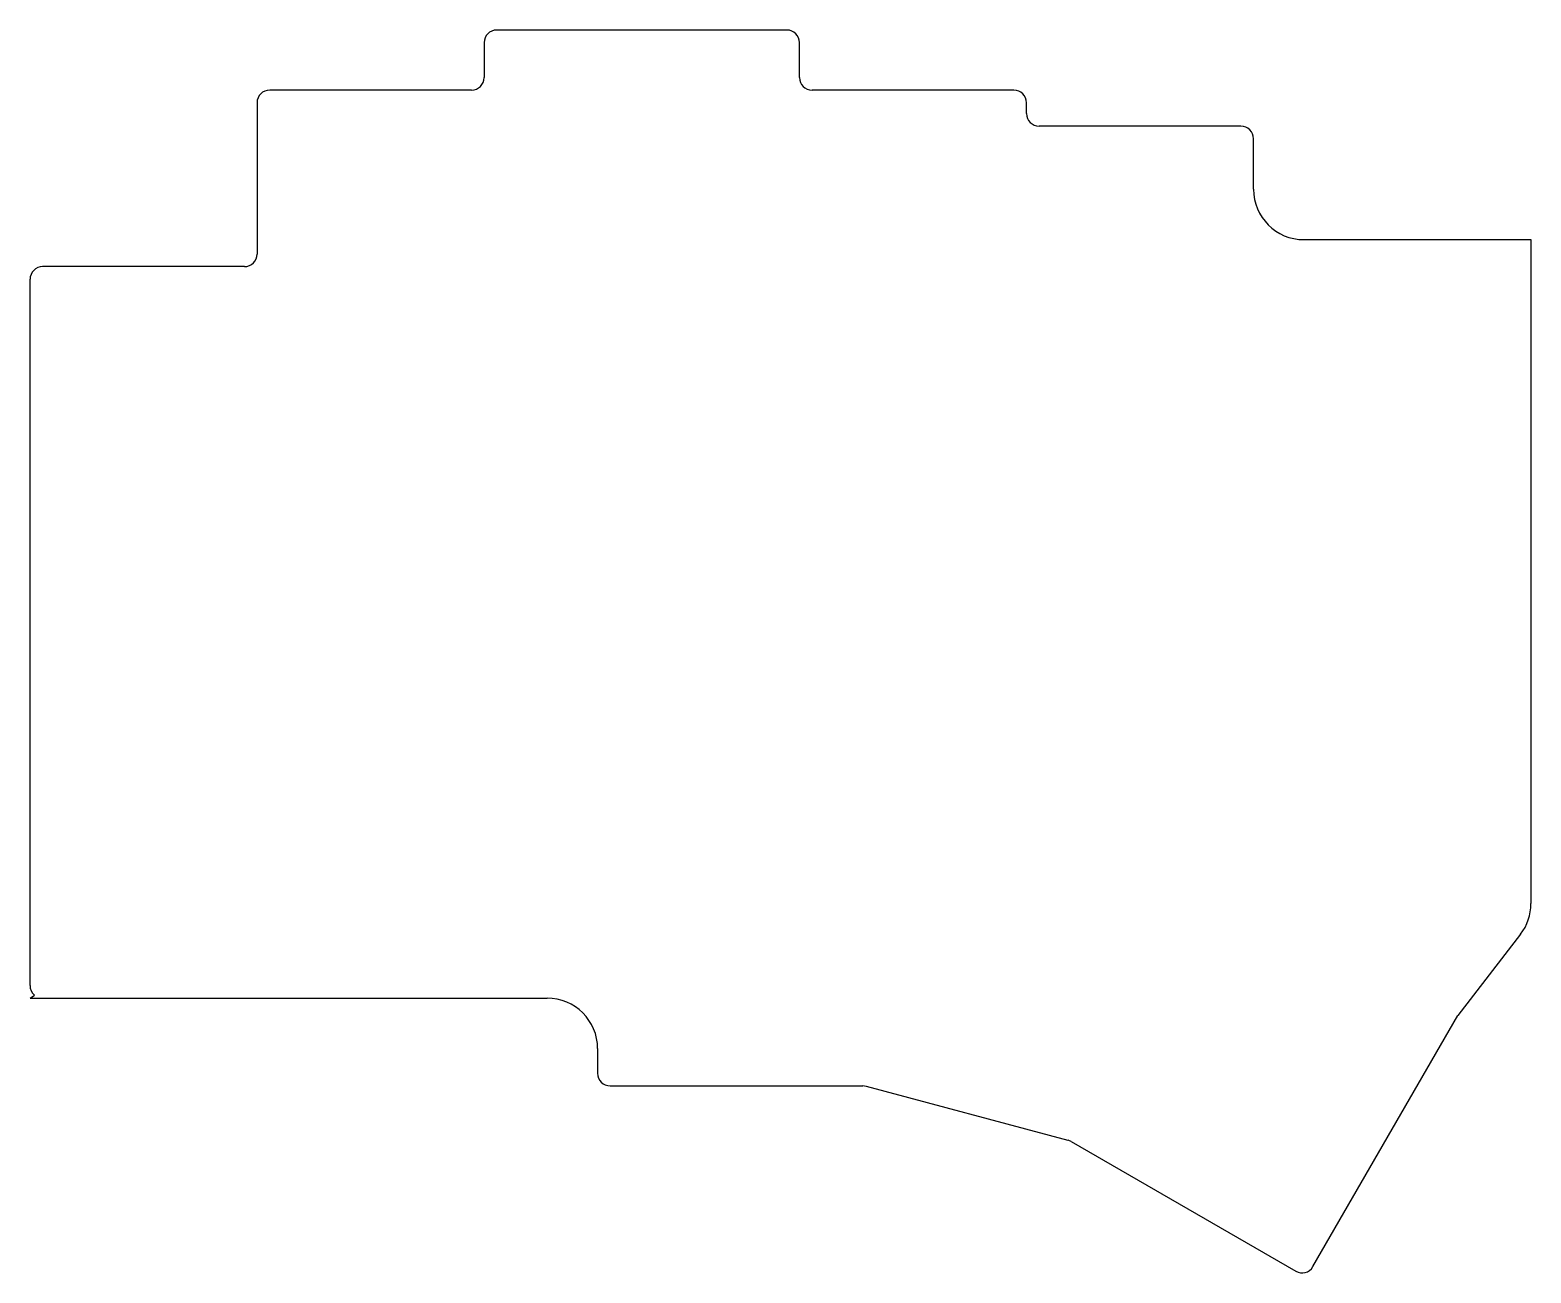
# Model space of a CAD drawing. Header units: millimetres. Extents: x 138 to 256, y -184 to -85.
import ezdxf

# ---------------------------------------------------------------- set-up
doc = ezdxf.new("R2010")
doc.units = ezdxf.units.MM

msp = doc.modelspace()

# ---------------------------------------------------------------- linework, layer by layer
for p, q in [((197.5, -85.24), (174.5, -85.24)), ((173.5, -86.24), (173.5, -89)), ((198.5, -89), (198.5, -86.24)), ((172.5, -90), (156.5, -90)), ((215.5, -90), (199.5, -90)), ((155.5, -91), (155.5, -103)), ((216.5, -91.86), (216.5, -91)), ((233.5, -92.86), (217.5, -92.86)), ((234.5, -97.86), (234.5, -93.86)), ((238.5, -101.86), (256.5, -101.86)), ((256.5, -101.86), (256.5, -154.5)), ((154.5, -104), (138.5, -104)), ((137.5, -161), (137.5, -105)), ((255.67, -156.94), (250.71, -163.37)), ((137.5, -162), (137.85, -161.76)), ((137.5, -162), (178.5, -162)), ((239.21, -183.29), (250.71, -163.37)), ((182.5, -166), (182.5, -167.96)), ((183.5, -168.96), (203.54, -168.96)), ((203.8, -168.99), (219.79, -173.27)), ((220.04, -173.37), (237.85, -183.66))]:
    msp.add_line(p, q)
for centre, radius, start, end in [((174.5, -86.24), 1, 90, 180), ((197.5, -86.24), 1, 0, 90), ((172.5, -89), 1, 270, 0), ((199.5, -89), 1, 180, 270), ((156.5, -91), 1, 90, 180), ((215.5, -91), 1, 0, 90), ((217.5, -91.86), 1, 180, 270), ((233.5, -93.86), 1, 0, 90), ((238.5, -97.86), 4, 180, 270), ((154.5, -103), 1, 270, 0), ((138.5, -105), 1, 90, 180), ((252.5, -154.5), 4, 322.4066, 0), ((138.5, -161), 1, 180, 229.1774), ((178.5, -166), 4, 0, 90), ((183.5, -167.96), 1, 180, 270), ((203.54, -169.96), 1, 75, 90), ((219.54, -174.24), 1, 60, 75), ((238.35, -182.79), 1, 240, 330)]:
    msp.add_arc(centre, radius, start, end)

doc.saveas('drawing.dxf')
